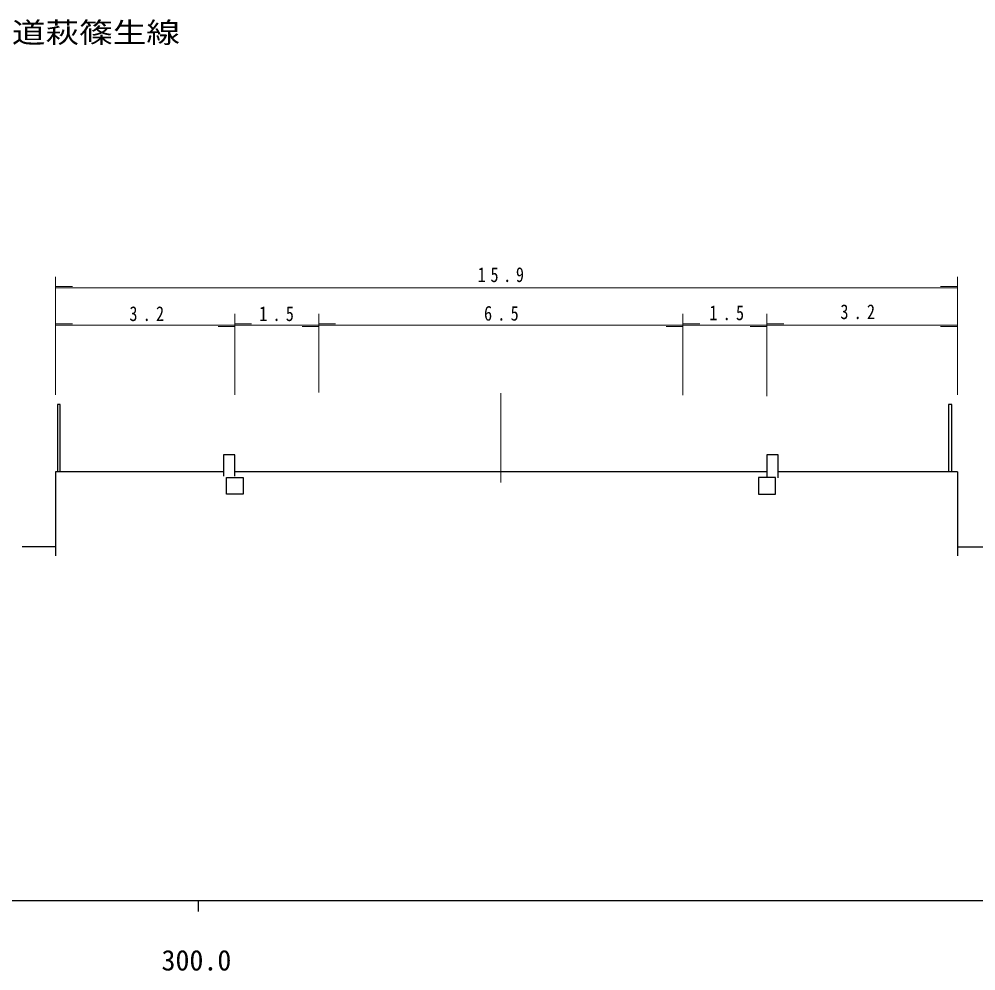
# Model space of a CAD drawing. Units: millimetres, scale not verified. Extents: x 40000 to 680000, y 20000 to 380000.
# Drawn here: x 352020 to 437421, y 198715 to 283638 of the extents above; entities that cross this region are included whole.
import ezdxf
from ezdxf.enums import TextEntityAlignment as Align

# ---------------------------------------------------------------- set-up
doc = ezdxf.new("R2010")
doc.units = ezdxf.units.MM
doc.header["$LTSCALE"] = 1000
doc.linetypes.add('CHAIN', pattern=[18.5, 12, -1.5, 3.5, -1.5])
for name, color, linetype, lineweight in [('M-BGD', 7, 'Continuous', 25), ('M-BMK', 2, 'CHAIN', 13), ('M-STR-HTXT', 7, 'Continuous', 13), ('M-TTL-BAND', 7, 'Continuous', 25)]:
    doc.layers.add(name, color=color, linetype=linetype, lineweight=lineweight)
doc.layers.add('M-BMK-HTXT', color=7, linetype='Continuous')
doc.styles.add('ＭＳ ゴシック', font='')
doc.styles.get('ＭＳ ゴシック').set_extended_font_data('MS Gothic')

msp = doc.modelspace()

# ---------------------------------------------------------------- linework, layer by layer
at = {"layer": 'M-BGD'}
for p, q in [((370271, 243250), (355271, 243250)), ((355271, 243250), (355271, 235750)), ((435771, 243250), (419771, 243250)), ((435771, 243250), (435771, 242701)), ((435771, 243250), (435771, 235750)), ((355271, 236548), (352277, 236548)), ((435771, 236548), (440771, 236548))]:
    msp.add_line(p, q, dxfattribs=at)
for points in [[(355690, 243250), (355690, 249250), (355440, 249250), (355440, 243250)], [(435271, 243250), (435271, 249250), (434971, 249250), (434971, 243250)], [(371271, 242848), (371271, 244750), (370271, 244750), (370271, 242848)], [(419771, 242722), (419771, 244750), (418771, 244750), (418771, 242722)], [(418771, 243250), (411271, 243250), (378771, 243250), (371271, 243250)]]:
    msp.add_lwpolyline(points, dxfattribs=at)
for points in [[(372021, 241250), (370521, 241250), (370521, 242750), (372021, 242750)], [(418021, 241250), (419521, 241250), (419521, 242750), (418021, 242750)]]:
    msp.add_lwpolyline(points, close=True, dxfattribs=at)
at = {"layer": 'M-BMK'}
msp.add_line((395021, 250277), (395021, 242292), dxfattribs=at)
at = {"layer": 'M-STR-HTXT'}
for p, q in [((355271, 250114), (355271, 260657)), ((435771, 260657), (435771, 250114)), ((355271, 259777), (356771, 259777)), ((355271, 259657), (435771, 259657)), ((435771, 259777), (434271, 259777)), ((371271, 257328), (371271, 250126)), ((378771, 257328), (378771, 250331)), ((411271, 257328), (411271, 250084)), ((418771, 257328), (418771, 249989)), ((435771, 257328), (435771, 251134)), ((355271, 256448), (356771, 256448)), ((355271, 256328), (371271, 256328)), ((371271, 256208), (369771, 256208)), ((371271, 256448), (372771, 256448)), ((371271, 256328), (378771, 256328)), ((378771, 256208), (377271, 256208)), ((378771, 256448), (380271, 256448)), ((378771, 256328), (411271, 256328)), ((411271, 256208), (409771, 256208)), ((411271, 256448), (412771, 256448)), ((411271, 256328), (418771, 256328)), ((418771, 256208), (417271, 256208)), ((418771, 256448), (420271, 256448)), ((418771, 256328), (435771, 256328)), ((435771, 256208), (434271, 256208))]:
    msp.add_line(p, q, dxfattribs=at)
at = {"layer": 'M-TTL-BAND'}
for p, q in [((40000, 205000), (579000, 205000)), ((368000, 205000), (368000, 204000))]:
    msp.add_line(p, q, dxfattribs=at)

# ---------------------------------------------------------------- texts
at = {"layer": 'M-BMK-HTXT', "style": 'ＭＳ ゴシック', "width": 1.2}
msp.add_text('主要地方道萩篠生線', height=1833, dxfattribs=at).set_placement((339372, 280978), align=Align.BOTTOM_LEFT)
at = {"layer": 'M-STR-HTXT', "char_height": 1320, "attachment_point": 7, "style": 'ＭＳ ゴシック'}
for s, insert in [('\\T1.58;\\W0.8;15.9', (392959, 260158)), ('\\T1.65;\\W0.8;3.2', (361867, 256677)), ('\\T1.65;\\W0.8;1.5', (373452, 256677)), ('\\T1.65;\\W0.8;6.5', (393520, 256715)), ('\\T1.65;\\W0.8;1.5', (413637, 256755)), ('\\T1.65;\\W0.8;3.2', (425327, 256849))]:
    msp.add_mtext(s, dxfattribs=dict(at, insert=insert))
at = {"layer": 'M-TTL-BAND', "style": 'ＭＳ ゴシック'}
msp.add_text('300.0', height=1833, dxfattribs=at).set_placement((367844, 198195), align=Align.BOTTOM_CENTER)

doc.saveas('drawing.dxf')
